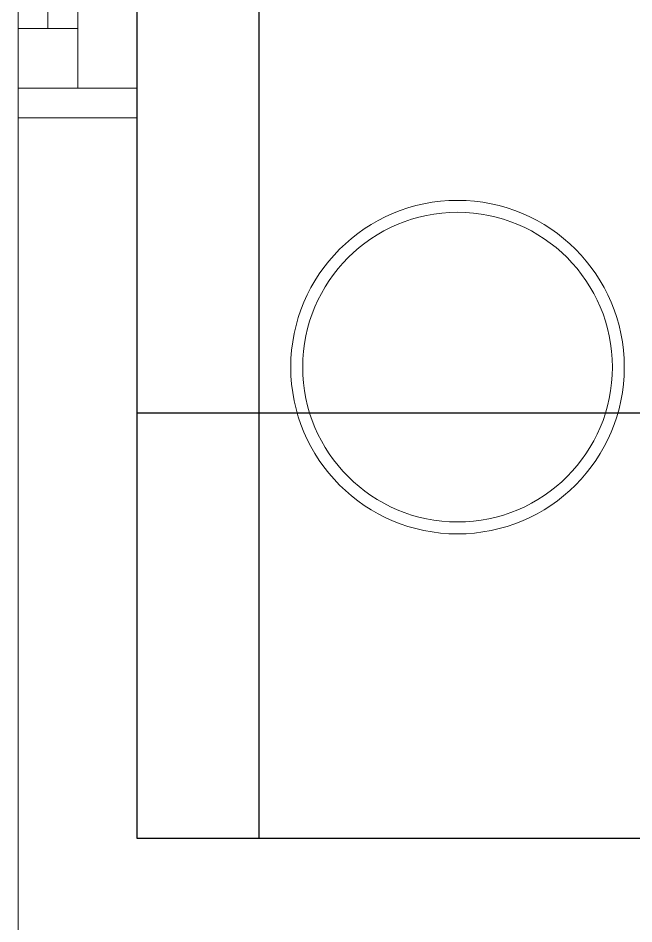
# Model space of a CAD drawing. Header units: inches. Extents: x -12418 to 183584, y -29325 to 19878.
# Drawn here: x 19598 to 20115, y -10029 to -9269 of the extents above; entities that cross this region are included whole.
import ezdxf

# ---------------------------------------------------------------- set-up
doc = ezdxf.new("R2010")
doc.units = ezdxf.units.IN
doc.header["$LTSCALE"] = 25
doc.header["$MEASUREMENT"] = 0
doc.linetypes.add('DASHDOT', pattern=[25.4, 12.7, -6.35, 0, -6.35])
doc.layers.get('0').update_dxf_attribs({"color": 8})
for name, color, linetype, lineweight in [('00-Ground Floor$0$Aluminum', 251, 'Continuous', 5), ('00-Ground Floor$0$LOADING', 253, 'Continuous', 5), ('00-Ground Floor$0$Walls', 251, 'Continuous', 5), ('E-LITE-CLNG-CNDT', 6, 'DASHDOT', 35)]:
    doc.layers.add(name, color=color, linetype=linetype, lineweight=lineweight)
doc.layers.add('00-Ground Floor$0$False Ceiling', color=251, linetype='Continuous')

# ---------------------------------------------------------------- blocks, each defined once
blk = doc.blocks.new('00-Ground Floor$0$WM00001-P')
at = {"layer": '00-Ground Floor$0$LOADING'}
for radius in [0.14, 0.13]:
    blk.add_circle((0, 0), radius, dxfattribs=at)
blk = doc.blocks.new('00-Ground Floor$0$A$C37be4daf')
at = {"layer": '00-Ground Floor$0$Aluminum'}
for p, q in [((241.01, 498.24), (241.01, 598.24)), ((291.01, 548.24), (291.01, 598.24)), ((291.01, 573.24), (1341.01, 573.24)), ((1391.01, 548.24), (241.01, 548.24)), ((1416.01, 498.24), (216.01, 498.24))]:
    blk.add_line(p, q, dxfattribs=at)
at = {"layer": '00-Ground Floor$0$Walls'}
blk.add_line((216.01, 498.24), (216.01, 598.24), dxfattribs=at)
blk = doc.blocks.new('00-Ground Floor$0$A$Ce9e1c4c3')
at = {"layer": '00-Ground Floor$0$False Ceiling', "color": 254}
for p, q in [((-80302.28, -9957.43, 0), (-80302.28, -6447.43, 0)), ((-76150.49, -9957.43, 0), (-80302.28, -9957.43, 0))]:
    blk.add_line(p, q, dxfattribs=at)
at = {"layer": '00-Ground Floor$0$False Ceiling', "color": 254, "linetype": 'Continuous'}
for p, q in [((-80200, -9957.43), (-80200, -6447.43)), ((-80302.28, -9600), (-76150.49, -9600))]:
    blk.add_line(p, q, dxfattribs=at)
blk = doc.blocks.new('00-Ground Floor')
at = {"layer": '00-Ground Floor$0$Walls'}
for p, q in [((19597.72, -10157.43, 0), (19597.72, -7537.43, 0)), ((19697.72, -9957.43, 0), (19697.72, -7547.43, 0)), ((23849.51, -9957.43, 0), (19697.72, -9957.43, 0))]:
    blk.add_line(p, q, dxfattribs=at)
at = {"rotation": 90}
blk.add_blockref('00-Ground Floor$0$A$C37be4daf', (20195.95, -9568.44, 0), dxfattribs=at)
at = {"layer": '00-Ground Floor$0$False Ceiling', "color": 254}
blk.add_blockref('00-Ground Floor$0$A$Ce9e1c4c3', (100000, 0), dxfattribs=at)
at = {"layer": '00-Ground Floor$0$LOADING', "extrusion": (2.24019e-05, 2.25781e-18, -1), "xscale": -1000, "yscale": 1000, "zscale": 1000}
blk.add_blockref('00-Ground Floor$0$WM00001-P', (-19966.59, -9561.64, 0.47), dxfattribs=at)

msp = doc.modelspace()

# ---------------------------------------------------------------- block references
at = {"layer": 'E-LITE-CLNG-CNDT', "color": 1}
msp.add_blockref('00-Ground Floor', (0, 0), dxfattribs=at)

doc.saveas('drawing.dxf')
